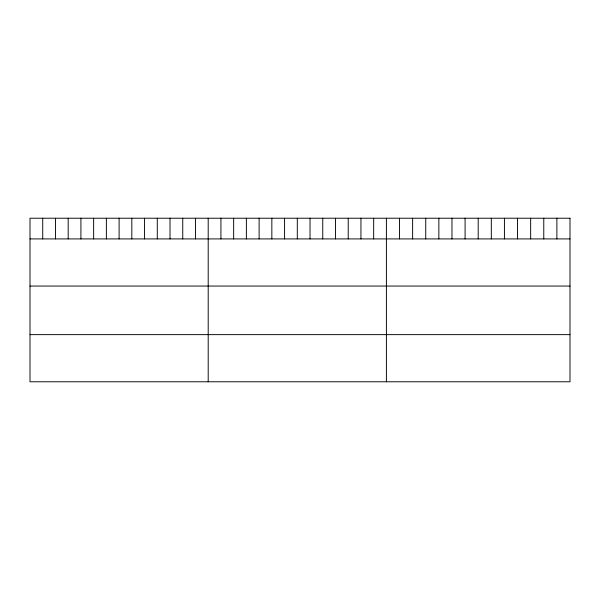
<?xml version="1.0" encoding="UTF-8"?>
<svg xmlns="http://www.w3.org/2000/svg" width="600" height="600" viewBox="0 0 600 600"><rect width="100%" height="100%" fill="white"/><g stroke="black" fill="none" stroke-linecap="round" stroke-linejoin="round"><path stroke-width="0.9" d="M30 238.913L570 238.913M30 286.058L570 286.058M30 334.635L570 334.635M556.882 218.22L556.882 238.913M543.773 218.22L543.773 238.913M530.655 218.22L530.655 238.913M517.545 218.22L517.545 238.913M504.428 218.22L504.428 238.913M491.317 218.22L491.317 238.913M478.2 218.22L478.2 238.913M465.082 218.22L465.082 238.913M451.972 218.22L451.972 238.913M438.855 218.22L438.855 238.913M425.745 218.22L425.745 238.913M412.627 218.22L412.627 238.913M399.518 218.22L399.518 238.913M386.4 218.22L386.4 381.78M373.673 218.22L373.673 238.913M360.945 218.22L360.945 238.913M348.218 218.22L348.218 238.913M335.483 218.22L335.483 238.913M322.755 218.22L322.755 238.913M310.028 218.22L310.028 238.913M297.3 218.22L297.3 238.913M284.572 218.22L284.572 238.913M271.845 218.22L271.845 238.913M259.118 218.22L259.118 238.913M246.382 218.22L246.382 238.913M233.655 218.22L233.655 238.913M220.928 218.22L220.928 238.913M208.2 218.22L208.2 381.78M195.472 218.22L195.472 238.913M182.745 218.22L182.745 238.913M170.017 218.22L170.017 238.913M157.282 218.22L157.282 238.913M144.555 218.22L144.555 238.913M131.828 218.22L131.828 238.913M119.1 218.22L119.1 238.913M106.373 218.22L106.373 238.913M93.645 218.22L93.645 238.913M80.918 218.22L80.918 238.913M68.183 218.22L68.183 238.913M55.455 218.22L55.455 238.913M42.727 218.22L42.727 238.913M570 218.22L30 218.22L30 381.78L570 381.78L570 218.22"/></g></svg>
